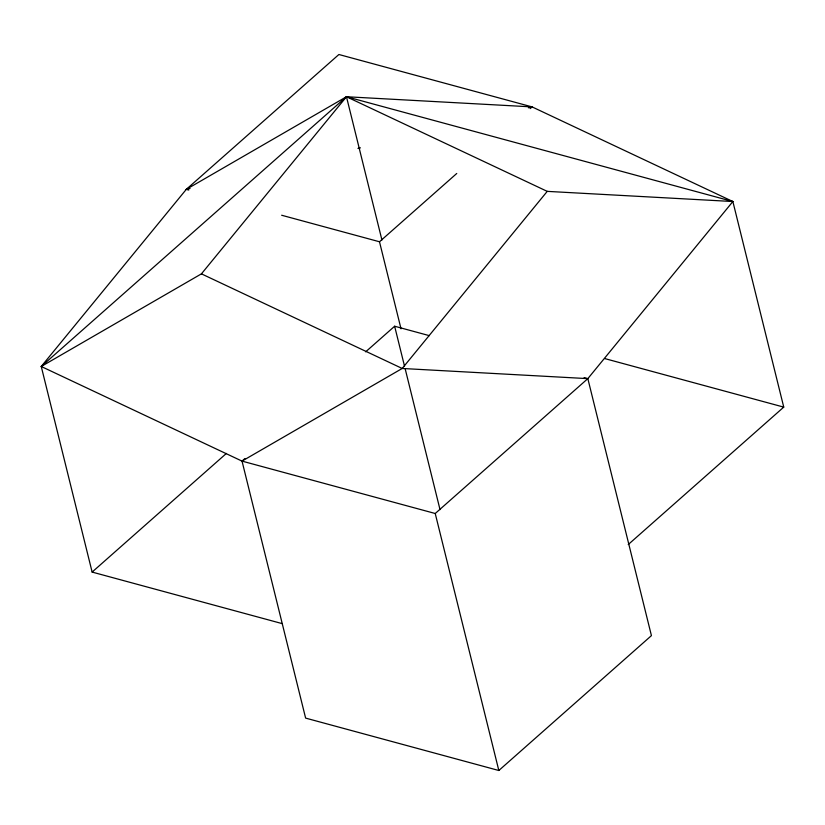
<?xml version="1.0" encoding="UTF-8"?>
<svg xmlns="http://www.w3.org/2000/svg" width="825" height="825" viewBox="0 0 825 825"><rect width="100%" height="100%" fill="white"/><g stroke="black" fill="none" stroke-linecap="round" stroke-linejoin="round"><path stroke-width="1.24" d="M282.222 623.628L92.132 572.076L41.25 366.486L186.285 189.379L338.9 54.502L532.094 106.899L732.868 201.527L783.75 407.117L628.238 544.552M188.76 190.049L186.285 189.379L346.469 96.742L732.868 201.527L587.833 378.634L435.229 513.501L242.024 461.113L41.25 366.486L201.434 273.848L346.469 96.742L532.094 106.899L530.166 108.601M732.868 201.527L547.243 191.369L402.208 368.466L242.024 461.113L305.621 718.101L498.826 770.498L651.43 635.621L587.833 378.634L584.121 377.623M41.25 366.486L346.469 96.742L547.243 191.369M281.645 215.243L379.49 241.766L456.751 173.477M92.132 572.076L226.39 453.42M242.024 461.113L244.922 458.545M365.661 351.842L394.639 326.236L429.309 335.641M186.285 189.379L190.039 188.482M357.937 148.438L360.442 147.84M528.34 107.797L532.094 106.899M587.833 378.634L402.208 368.466L201.434 273.848M604.643 358.545L783.75 407.117M346.469 96.742L381.934 240.034M379.49 241.766L401.022 328.814M394.639 326.236L404.518 366.156M405.137 368.651L440.024 509.623M435.229 513.501L498.826 770.498"/></g></svg>
